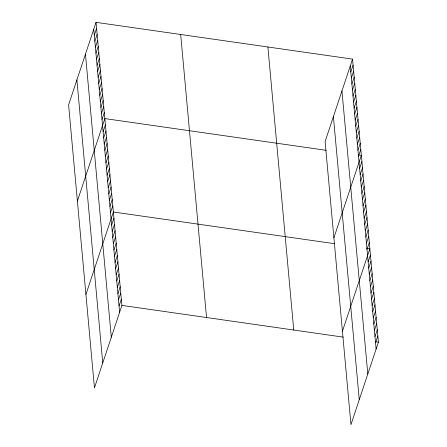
<?xml version="1.0" encoding="UTF-8"?>
<svg xmlns="http://www.w3.org/2000/svg" width="447" height="447" viewBox="0 0 447 447"><rect width="100%" height="100%" fill="white"/><g stroke="black" fill="none" stroke-linecap="round" stroke-linejoin="round"><path stroke-width="0.67" d="M96.038 22.35L68.603 104.827L94.457 387.879L121.897 305.396L96.038 22.35L352.543 59.121L378.397 342.173L350.962 424.65L325.103 141.604L352.543 59.121M94.3 35.246L96.591 28.362M94.848 41.264L97.139 34.38M95.401 47.276L97.686 40.392M95.949 53.294L98.239 46.41M96.496 59.306L98.787 52.422M97.049 65.323L99.335 58.44M97.597 71.336L99.888 64.452M98.144 77.348L100.435 70.47M98.698 83.365L100.983 76.482M99.245 89.378L101.536 82.499M99.793 95.395L102.084 88.512M100.346 101.408L102.631 94.529M100.893 107.425L103.184 100.541M101.441 113.437L103.732 106.559M101.994 119.455L104.28 112.571M77.392 201.066L104.833 118.589L326.17 150.321M103.112 131.697L105.403 124.814M103.682 137.922L105.967 131.038M104.246 144.152L106.537 137.268M104.816 150.376L107.107 143.493M105.386 156.606L107.677 149.723M105.956 162.831L108.247 155.947M106.526 169.055L108.811 162.177M107.09 175.285L109.381 168.402M107.66 181.51L109.951 174.632M108.23 187.74L110.521 180.856M108.8 193.964L111.091 187.086M109.37 200.195L111.655 193.311M109.934 206.419L112.225 199.541M110.504 212.649L112.795 205.765M85.925 294.472L113.365 211.99L334.702 243.721M111.644 225.104L113.935 218.22M112.214 231.328L114.499 224.444M112.778 237.558L115.069 230.674M113.348 243.783L115.639 236.899M113.918 250.013L116.209 243.129M114.488 256.237L116.779 249.353M115.058 262.462L117.343 255.583M115.628 268.692L117.913 261.808M116.192 274.916L118.483 268.038M116.762 281.146L119.053 274.262M117.332 287.371L119.623 280.493M117.902 293.601L120.187 286.717M118.472 299.825L120.757 292.941M119.036 306.055L121.327 299.172M350.8 72.017L353.091 65.139M351.353 78.035L353.638 71.151M351.901 84.047L354.192 77.169M352.448 90.065L354.739 83.181M353.001 96.077L355.287 89.193M353.549 102.095L355.84 95.211M354.097 108.107L356.388 101.223M354.65 114.125L356.935 107.241M355.197 120.137L357.488 113.253M355.745 126.155L358.036 119.271M356.298 132.167L358.583 125.283M356.846 138.179L359.137 131.301M357.393 144.197L359.684 137.313M357.946 150.209L360.232 143.331M358.494 156.227L360.785 149.343M333.892 237.838L361.332 155.36L358.075 154.891M359.611 168.469L361.902 161.585M360.181 174.693L362.472 167.815M360.751 180.923L363.037 174.039M361.316 187.148L363.607 180.264M361.886 193.378L364.176 186.494M362.456 199.602L364.746 192.718M363.025 205.832L365.316 198.949M363.595 212.057L365.881 205.173M364.16 218.287L366.451 211.403M364.73 224.511L367.021 217.628M365.3 230.736L367.59 223.858M365.869 236.966L368.16 230.082M366.439 243.19L368.725 236.312M367.009 249.42L369.295 242.537M342.43 331.244L369.865 248.767L366.607 248.297M368.144 261.875L370.434 254.991M368.714 268.099L371.004 261.216M369.283 274.329L371.569 267.446M369.853 280.554L372.139 273.67M370.418 286.784L372.709 279.9M370.988 293.008L373.279 286.125M371.558 299.239L373.848 292.355M372.127 305.463L374.413 298.579M372.697 311.688L374.983 304.809M373.262 317.918L375.553 311.034M373.832 324.142L376.123 317.264M374.402 330.372L376.692 323.488M374.972 336.597L377.262 329.718M375.541 342.827L377.827 335.943M121.897 305.396L343.235 337.127M375.139 341.704L378.397 342.173M350.252 66.005L376.106 349.051M341.955 90.953L367.808 373.999M333.401 116.656L359.259 399.702M267.898 46.985L293.752 330.037M180.683 34.486L206.542 317.532M93.753 29.234L119.606 312.28M85.45 54.182L111.309 337.228M76.901 79.884L102.76 362.93"/></g></svg>
